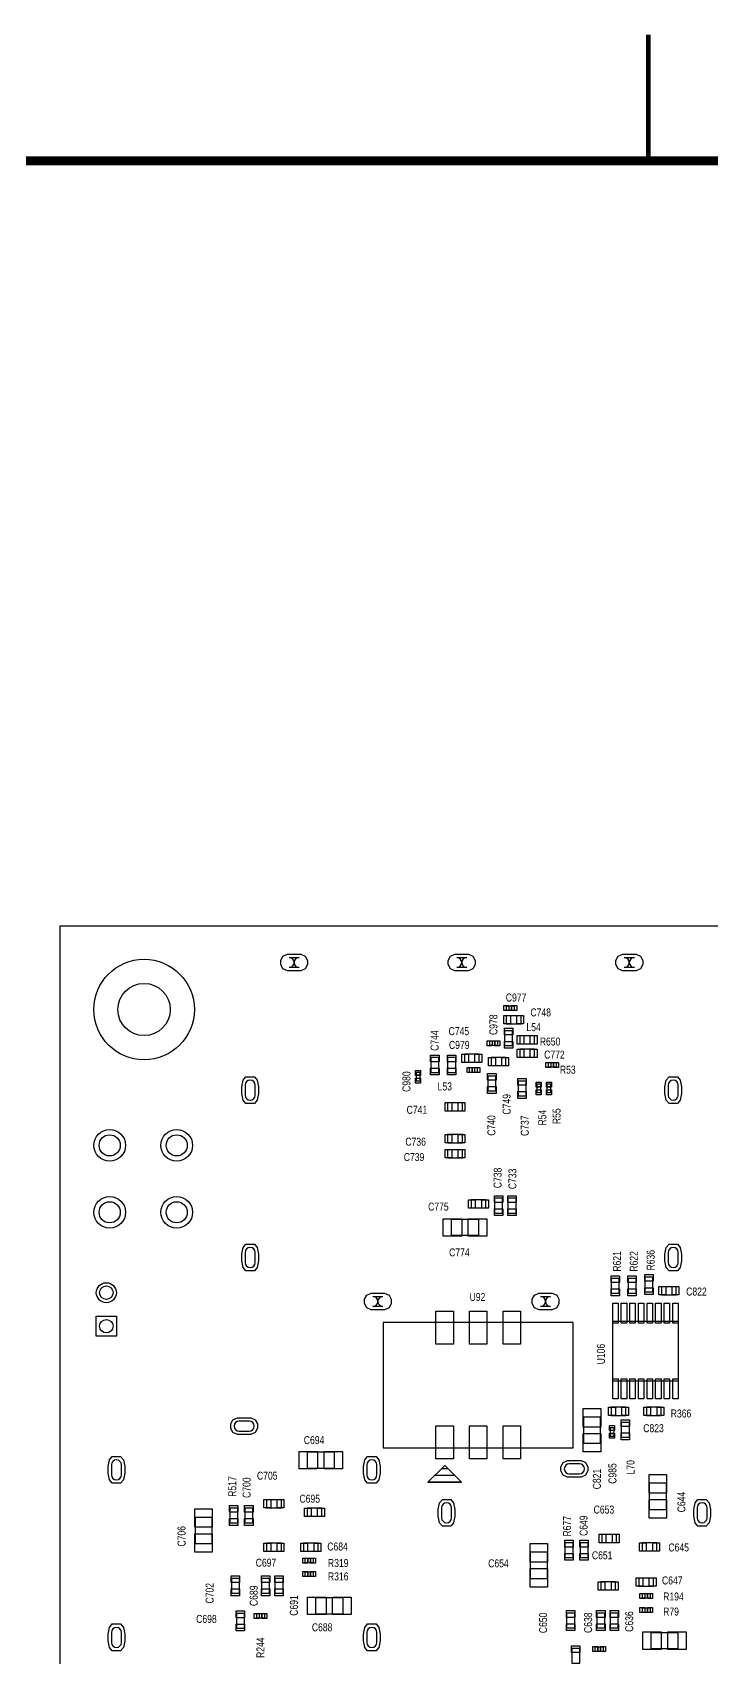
# Model space of a CAD drawing. Extents: x -13164 to 30582, y -10288 to 18382.
# Drawn here: x 2691 to 5729, y 11104 to 18382 of the extents above; entities that cross this region are included whole.
import ezdxf

# ---------------------------------------------------------------- set-up
doc = ezdxf.new("R2010")
doc.units = 0
doc.layers.add('DF_ASSEMBLY_NOTES', color=2, linetype='CONTINUOUS')
doc.layers.add('DF_OUTLINE', color=110, linetype='CONTINUOUS')

# ---------------------------------------------------------------- blocks, each defined once
blk = doc.blocks.new('FIGURE_CIRCLE')
blk.add_circle((0, 0), 0.5)
blk = doc.blocks.new('FIGURE_SQUARE')
blk.add_lwpolyline([(-0.5, -0.5), (-0.5, 0.5), (0.5, 0.5), (0.5, -0.5)], close=True)
blk = doc.blocks.new('FIGURE_OBLONG')
blk.add_lwpolyline([(-0.5, -0.125), (-0.5, 0.125), (-0.416, 0.375), (-0.25, 0.5), (0.25, 0.5), (0.416, 0.375), (0.5, 0.125), (0.5, -0.125), (0.416, -0.375), (0.25, -0.5), (-0.25, -0.5), (-0.416, -0.375)], close=True)

msp = doc.modelspace()

# ---------------------------------------------------------------- linework, layer by layer
at = {"layer": 'DF_ASSEMBLY_NOTES'}
for points in [[(14626.018, 14381.536), (14626.018, -3335), (2815, -3335), (2815, 14381.536), (14626.018, 14381.536)], [(4809.9115, 14004.268), (4847.4115, 14004.268), (4847.4115, 14022.268), (4809.9115, 14022.268), (4809.9115, 14004.268)], [(4810.6615, 13942.768), (4876.6615, 13942.768), (4876.6615, 13978.768), (4810.6615, 13978.768), (4810.6615, 13942.768)], [(4821.9115, 14004.268), (4835.4115, 14004.268), (4835.4115, 14022.268), (4821.9115, 14022.268), (4821.9115, 14004.268)], [(4803.1585, 13911.268), (4803.1585, 13845.268), (4839.1585, 13845.268), (4839.1585, 13911.268), (4803.1585, 13911.268)], [(4772.4115, 13864.768), (4734.9115, 13864.768), (4734.9115, 13846.768), (4772.4115, 13846.768), (4772.4115, 13864.768)], [(4760.4115, 13864.768), (4746.9115, 13864.768), (4746.9115, 13846.768), (4760.4115, 13846.768), (4760.4115, 13864.768)], [(4936.6615, 13888.768), (4870.6615, 13888.768), (4870.6615, 13852.768), (4936.6615, 13852.768), (4936.6615, 13888.768)], [(4870.6615, 13792.768), (4936.6615, 13792.768), (4936.6615, 13828.768), (4870.6615, 13828.768), (4870.6615, 13792.768)], [(4509.1615, 13725.268), (4509.1615, 13791.268), (4473.1615, 13791.268), (4473.1615, 13725.268), (4509.1615, 13725.268)], [(4584.1615, 13725.268), (4584.1615, 13791.268), (4548.1615, 13791.268), (4548.1615, 13725.268), (4584.1615, 13725.268)], [(4623.1645, 13770.265), (4689.1645, 13770.265), (4689.1645, 13806.265), (4623.1645, 13806.265), (4623.1645, 13770.265)], [(4809.1615, 13791.268), (4743.1615, 13791.268), (4743.1615, 13755.268), (4809.1615, 13755.268), (4809.1615, 13791.268)], [(4997.4115, 13749.268), (5034.9115, 13749.268), (5034.9115, 13767.268), (4997.4115, 13767.268), (4997.4115, 13749.268)], [(5009.4115, 13749.268), (5022.9115, 13749.268), (5022.9115, 13767.268), (5009.4115, 13767.268), (5009.4115, 13749.268)], [(4407.1615, 13724.518), (4407.1615, 13687.018), (4425.1615, 13687.018), (4425.1615, 13724.518), (4407.1615, 13724.518)], [(4407.1615, 13712.518), (4407.1615, 13699.018), (4425.1615, 13699.018), (4425.1615, 13712.518), (4407.1615, 13712.518)], [(4644.9115, 13726.768), (4682.4115, 13726.768), (4682.4115, 13744.768), (4644.9115, 13744.768), (4644.9115, 13726.768)], [(4656.9115, 13726.768), (4670.4115, 13726.768), (4670.4115, 13744.768), (4656.9115, 13744.768), (4656.9115, 13726.768)], [(4728.1615, 13708.768), (4728.1615, 13642.768), (4764.1615, 13642.768), (4764.1615, 13708.768), (4728.1615, 13708.768)], [(4863.1585, 13686.268), (4863.1585, 13620.268), (4899.1585, 13620.268), (4899.1585, 13686.268), (4863.1585, 13686.268)], [(4947.1615, 13672.018), (4947.1615, 13634.518), (4965.1615, 13634.518), (4965.1615, 13672.018), (4947.1615, 13672.018)], [(4947.1615, 13660.018), (4947.1615, 13646.518), (4965.1615, 13646.518), (4965.1615, 13660.018), (4947.1615, 13660.018)], [(4992.1615, 13672.018), (4992.1615, 13634.518), (5010.1615, 13634.518), (5010.1615, 13672.018), (4992.1615, 13672.018)], [(4992.1615, 13660.018), (4992.1615, 13646.518), (5010.1615, 13646.518), (5010.1615, 13660.018), (4992.1615, 13660.018)], [(4548.1615, 13552.768), (4614.1615, 13552.768), (4614.1615, 13588.768), (4548.1615, 13588.768), (4548.1615, 13552.768)], [(4548.1615, 13410.268), (4614.1615, 13410.268), (4614.1615, 13446.268), (4548.1615, 13446.268), (4548.1615, 13410.268)], [(4548.1615, 13342.768), (4614.1615, 13342.768), (4614.1615, 13378.768), (4548.1615, 13378.768), (4548.1615, 13342.768)], [(4719.1615, 13153.768), (4653.1615, 13153.768), (4653.1615, 13117.768), (4719.1615, 13117.768), (4719.1615, 13153.768)], [(4794.1585, 13095.268), (4794.1585, 13161.268), (4758.1585, 13161.268), (4758.1585, 13095.268), (4794.1585, 13095.268)], [(4854.1615, 13095.268), (4854.1615, 13161.268), (4818.1615, 13161.268), (4818.1615, 13095.268), (4854.1615, 13095.268)], [(4686.1615, 12994.018), (4566.1615, 12994.018), (4566.1615, 13067.518), (4686.1615, 13067.518), (4686.1615, 12994.018)], [(5316.2374, 12736.5064), (5316.2374, 12802.5064), (5280.2374, 12802.5064), (5280.2374, 12736.5064), (5316.2374, 12736.5064)], [(5391.2374, 12736.5064), (5391.2374, 12802.5064), (5355.2374, 12802.5064), (5355.2374, 12736.5064), (5391.2374, 12736.5064)], [(5466.9364, 12741.7624), (5466.9364, 12807.7624), (5430.9364, 12807.7624), (5430.9364, 12741.7624), (5466.9364, 12741.7624)], [(5505.2359, 12729.0079), (5571.2359, 12729.0079), (5571.2359, 12765.0079), (5505.2359, 12765.0079), (5505.2359, 12729.0079)], [(5110.3111, 12043.9922), (5110.3111, 12605.0282), (4259.9296, 12605.0282), (4259.9296, 12043.9922), (5110.3111, 12043.9922)], [(5580.8824, 12344.1379), (5580.8824, 12609.8794), (5285.5894, 12609.8794), (5285.5894, 12344.1379), (5580.8824, 12344.1379)], [(5157.1894, 12062.2639), (5157.1894, 12182.2639), (5230.6894, 12182.2639), (5230.6894, 12062.2639), (5157.1894, 12062.2639)], [(5346.2374, 12225.0049), (5280.2374, 12225.0049), (5280.2374, 12189.0049), (5346.2374, 12189.0049), (5346.2374, 12225.0049)], [(5361.2329, 12091.5079), (5361.2329, 12157.5079), (5325.2329, 12157.5079), (5325.2329, 12091.5079), (5361.2329, 12091.5079)], [(5437.7344, 12189.0079), (5503.7344, 12189.0079), (5503.7344, 12225.0079), (5437.7344, 12225.0079), (5437.7344, 12189.0079)], [(5292.9394, 12096.0139), (5292.9394, 12133.5139), (5274.9394, 12133.5139), (5274.9394, 12096.0139), (5292.9394, 12096.0139)], [(5292.9394, 12108.0139), (5292.9394, 12121.5139), (5274.9394, 12121.5139), (5274.9394, 12108.0139), (5292.9394, 12108.0139)], [(3921.1615, 12025.018), (4041.1615, 12025.018), (4041.1615, 11951.518), (3921.1615, 11951.518), (3921.1615, 12025.018)], [(4535.1196, 11964.5102), (4460.1196, 11889.5102), (4610.1196, 11889.5102), (4535.1196, 11964.5102)], [(4549.6299, 11950), (4520.6094, 11950)], [(4609.6299, 11890), (4460.6094, 11890)], [(4579.6299, 11920), (4490.6094, 11920)], [(5451.9115, 11766.268), (5451.9115, 11886.268), (5525.4115, 11886.268), (5525.4115, 11766.268), (5451.9115, 11766.268)], [(3804.1615, 11811.268), (3738.1615, 11811.268), (3738.1615, 11775.268), (3804.1615, 11775.268), (3804.1615, 11811.268)], [(3492.9115, 11733.268), (3492.9115, 11613.268), (3419.4115, 11613.268), (3419.4115, 11733.268), (3492.9115, 11733.268)], [(3609.1615, 11707.768), (3609.1615, 11773.768), (3573.1615, 11773.768), (3573.1615, 11707.768), (3609.1615, 11707.768)], [(3640.6615, 11773.768), (3640.6615, 11707.768), (3676.6615, 11707.768), (3676.6615, 11773.768), (3640.6615, 11773.768)], [(3919.018, 11737), (3985.018, 11737), (3985.018, 11773), (3919.018, 11773), (3919.018, 11737)], [(5304.1615, 11655.268), (5238.1615, 11655.268), (5238.1615, 11619.268), (5304.1615, 11619.268), (5304.1615, 11655.268)], [(3804.1615, 11616.268), (3738.1615, 11616.268), (3738.1615, 11580.268), (3804.1615, 11580.268), (3804.1615, 11616.268)], [(3903.1585, 11580.268), (3969.1585, 11580.268), (3969.1585, 11616.268), (3903.1585, 11616.268), (3903.1585, 11580.268)], [(4992.9115, 11577.268), (4992.9115, 11457.268), (4919.4115, 11457.268), (4919.4115, 11577.268), (4992.9115, 11577.268)], [(5109.1615, 11551.768), (5109.1615, 11617.768), (5073.1615, 11617.768), (5073.1615, 11551.768), (5109.1615, 11551.768)], [(5140.6615, 11617.768), (5140.6615, 11551.768), (5176.6615, 11551.768), (5176.6615, 11617.768), (5140.6615, 11617.768)], [(5418.1615, 11581.768), (5484.1615, 11581.768), (5484.1615, 11617.768), (5418.1615, 11617.768), (5418.1615, 11581.768)], [(3909.9115, 11529.268), (3947.4115, 11529.268), (3947.4115, 11547.268), (3909.9115, 11547.268), (3909.9115, 11529.268)], [(3921.9115, 11529.268), (3935.4115, 11529.268), (3935.4115, 11547.268), (3921.9115, 11547.268), (3921.9115, 11529.268)], [(3616.6615, 11392.768), (3616.6615, 11458.768), (3580.6615, 11458.768), (3580.6615, 11392.768), (3616.6615, 11392.768)], [(3751.6615, 11392.768), (3751.6615, 11458.768), (3715.6615, 11458.768), (3715.6615, 11392.768), (3751.6615, 11392.768)], [(3811.6585, 11392.768), (3811.6585, 11458.768), (3775.6585, 11458.768), (3775.6585, 11392.768), (3811.6585, 11392.768)], [(3909.9115, 11469.268), (3947.4115, 11469.268), (3947.4115, 11487.268), (3909.9115, 11487.268), (3909.9115, 11469.268)], [(3921.9115, 11469.268), (3935.4115, 11469.268), (3935.4115, 11487.268), (3921.9115, 11487.268), (3921.9115, 11469.268)], [(5299.2867, 11443.0279), (5233.2867, 11443.0279), (5233.2867, 11407.0279), (5299.2867, 11407.0279), (5299.2867, 11443.0279)], [(5403.1585, 11424.268), (5469.1585, 11424.268), (5469.1585, 11460.268), (5403.1585, 11460.268), (5403.1585, 11424.268)], [(3958.6615, 11372.518), (4078.6615, 11372.518), (4078.6615, 11299.018), (3958.6615, 11299.018), (3958.6615, 11372.518)], [(5418.268, 11371), (5455.768, 11371), (5455.768, 11389), (5418.268, 11389), (5418.268, 11371)], [(5430.268, 11371), (5443.768, 11371), (5443.768, 11389), (5430.268, 11389), (5430.268, 11371)], [(3603.1585, 11301.271), (3603.1585, 11235.271), (3639.1585, 11235.271), (3639.1585, 11301.271), (3603.1585, 11301.271)], [(3692.4115, 11281.768), (3729.9115, 11281.768), (3729.9115, 11299.768), (3692.4115, 11299.768), (3692.4115, 11281.768)], [(3704.4115, 11281.768), (3717.9115, 11281.768), (3717.9115, 11299.768), (3704.4115, 11299.768), (3704.4115, 11281.768)], [(5116.6615, 11236.768), (5116.6615, 11302.768), (5080.6615, 11302.768), (5080.6615, 11236.768), (5116.6615, 11236.768)], [(5251.6615, 11236.768), (5251.6615, 11302.768), (5215.6615, 11302.768), (5215.6615, 11236.768), (5251.6615, 11236.768)], [(5311.6585, 11236.768), (5311.6585, 11302.768), (5275.6585, 11302.768), (5275.6585, 11236.768), (5311.6585, 11236.768)], [(5418.268, 11308), (5455.768, 11308), (5455.768, 11326), (5418.268, 11326), (5418.268, 11308)], [(5430.268, 11308), (5443.768, 11308), (5443.768, 11326), (5430.268, 11326), (5430.268, 11308)], [(5458.6615, 11216.518), (5578.6615, 11216.518), (5578.6615, 11143.018), (5458.6615, 11143.018), (5458.6615, 11216.518)], [(5103.1585, 11145.271), (5103.1585, 11079.271), (5139.1585, 11079.271), (5139.1585, 11145.271), (5103.1585, 11145.271)], [(5207.4115, 11133.268), (5244.9115, 11133.268), (5244.9115, 11151.268), (5207.4115, 11151.268), (5207.4115, 11133.268)], [(5219.4115, 11133.268), (5232.9115, 11133.268), (5232.9115, 11151.268), (5219.4115, 11151.268), (5219.4115, 11133.268)]]:
    msp.add_lwpolyline(points, dxfattribs=at)
for points in [[(3838.6615, 14239.768), (3883.6615, 14239.768, 1), (3883.6615, 14194.768), (3838.6615, 14194.768, 1), (3838.6615, 14239.768)], [(4588.6615, 14239.768), (4633.6615, 14239.768, 1), (4633.6615, 14194.768), (4588.6615, 14194.768, 1), (4588.6615, 14239.768)], [(5338.6615, 14239.768), (5383.6615, 14239.768, 1), (5383.6615, 14194.768), (5338.6615, 14194.768, 1), (5338.6615, 14239.768)], [(3687.1615, 13623.268), (3687.1615, 13668.268, 1), (3642.1615, 13668.268), (3642.1615, 13623.268, 1), (3687.1615, 13623.268)], [(5580.1615, 13623.268), (5580.1615, 13668.268, 1), (5535.1615, 13668.268), (5535.1615, 13623.268, 1), (5580.1615, 13623.268)], [(3687.1615, 12873.268), (3687.1615, 12918.268, 1), (3642.1615, 12918.268), (3642.1615, 12873.268, 1), (3687.1615, 12873.268)], [(5580.1615, 12873.268), (5580.1615, 12918.268, 1), (5535.1615, 12918.268), (5535.1615, 12873.268, 1), (5580.1615, 12873.268)], [(4213.6615, 12721.768), (4258.6615, 12721.768, 1), (4258.6615, 12676.768), (4213.6615, 12676.768, 1), (4213.6615, 12721.768)], [(4963.6615, 12721.768), (5008.6615, 12721.768, 1), (5008.6615, 12676.768), (4963.6615, 12676.768, 1), (4963.6615, 12721.768)], [(3660.1615, 12163.51), (3615.1615, 12163.51, 1), (3615.1615, 12118.51), (3660.1615, 12118.51, 1), (3660.1615, 12163.51)], [(3043.6615, 11967.01), (3043.6615, 11922.01, 1), (3088.6615, 11922.01), (3088.6615, 11967.01, 1), (3043.6615, 11967.01)], [(4186.6615, 11967.01), (4186.6615, 11922.01, 1), (4231.6615, 11922.01), (4231.6615, 11967.01, 1), (4186.6615, 11967.01)], [(5137.6615, 11971.768), (5092.6615, 11971.768, 1), (5092.6615, 11926.768), (5137.6615, 11926.768, 1), (5137.6615, 11971.768)], [(4521.1615, 11775.268), (4521.1615, 11730.268, 1), (4566.1615, 11730.268), (4566.1615, 11775.268, 1), (4521.1615, 11775.268)], [(5664.1615, 11775.268), (5664.1615, 11730.268, 1), (5709.1615, 11730.268), (5709.1615, 11775.268, 1), (5664.1615, 11775.268)], [(3043.6615, 11217.01), (3043.6615, 11172.01, 1), (3088.6615, 11172.01), (3088.6615, 11217.01, 1), (3043.6615, 11217.01)], [(4186.6615, 11217.01), (4186.6615, 11172.01, 1), (4231.6615, 11172.01), (4231.6615, 11217.01, 1), (4186.6615, 11217.01)]]:
    msp.add_lwpolyline(points, format="xyb", dxfattribs=at)
at = {"layer": 'DF_OUTLINE'}
for points, const_width in [([(5446.453, 17822.441), (5446.453, 18372.441)], 20.079), ([(-12543.311, -9692.519), (29956.689, -9692.519), (29956.689, 17807.481), (-12543.311, 17807.481), (-12543.311, -9692.519)], 40.161)]:
    msp.add_lwpolyline(points, dxfattribs=dict(at, const_width=const_width))

# ---------------------------------------------------------------- block references
at = {"layer": 'DF_ASSEMBLY_NOTES'}
for name, p, xscale, yscale in [('FIGURE_CIRCLE', (3190, 14006.536), 450, 450), ('FIGURE_OBLONG', (3861.1615, 14217.268), 120, 75), ('FIGURE_OBLONG', (4611.1615, 14217.268), 120, 75), ('FIGURE_OBLONG', (5361.1615, 14217.268), 120, 75), ('FIGURE_CIRCLE', (3190, 14006.536), 233.8635, 233.8635), ('FIGURE_SQUARE', (4814.128, 13960.768), 30.1185, 37.8015), ('FIGURE_SQUARE', (4811.4115, 14013.268), 22.4415, 22.4415), ('FIGURE_SQUARE', (4845.9115, 14013.268), 22.4415, 22.4415), ('FIGURE_SQUARE', (4873.195, 13960.768), 30.1185, 37.8015), ('FIGURE_SQUARE', (4821.1585, 13907.8015), 37.8015, 30.1185), ('FIGURE_SQUARE', (4736.4115, 13855.768), 22.4415, 22.4415), ('FIGURE_SQUARE', (4770.9115, 13855.768), 22.4415, 22.4415), ('FIGURE_SQUARE', (4821.1585, 13848.7345), 37.8015, 30.1185), ('FIGURE_SQUARE', (4874.128, 13870.768), 30.1185, 37.8015), ('FIGURE_SQUARE', (4874.128, 13810.768), 30.1185, 37.8015), ('FIGURE_SQUARE', (4933.195, 13870.768), 30.1185, 37.8015), ('FIGURE_SQUARE', (4933.195, 13810.768), 30.1185, 37.8015), ('FIGURE_SQUARE', (4491.1615, 13787.8015), 37.8015, 30.1185), ('FIGURE_SQUARE', (4566.1615, 13787.8015), 37.8015, 30.1185), ('FIGURE_SQUARE', (4626.631, 13788.265), 30.1185, 37.8015), ('FIGURE_SQUARE', (4685.698, 13788.265), 30.1185, 37.8015), ('FIGURE_SQUARE', (4746.628, 13773.268), 30.1185, 37.8015), ('FIGURE_SQUARE', (4805.695, 13773.268), 30.1185, 37.8015), ('FIGURE_SQUARE', (4998.9115, 13758.268), 22.4415, 22.4415), ('FIGURE_SQUARE', (5033.4115, 13758.268), 22.4415, 22.4415), ('FIGURE_OBLONG', (3664.6615, 13645.768), 75, 120), ('FIGURE_SQUARE', (4416.1615, 13723.018), 22.4415, 22.4415), ('FIGURE_SQUARE', (4416.1615, 13688.518), 22.4415, 22.4415), ('FIGURE_SQUARE', (4491.1615, 13728.7345), 37.8015, 30.1185), ('FIGURE_SQUARE', (4566.1615, 13728.7345), 37.8015, 30.1185), ('FIGURE_SQUARE', (4646.4115, 13735.768), 22.4415, 22.4415), ('FIGURE_SQUARE', (4680.9115, 13735.768), 22.4415, 22.4415), ('FIGURE_SQUARE', (4746.1615, 13705.3015), 37.8015, 30.1185), ('FIGURE_SQUARE', (4881.1585, 13682.8015), 37.8015, 30.1185), ('FIGURE_OBLONG', (5557.6615, 13645.768), 75, 120), ('FIGURE_SQUARE', (4746.1615, 13646.2345), 37.8015, 30.1185), ('FIGURE_SQUARE', (4881.1585, 13623.7345), 37.8015, 30.1185), ('FIGURE_SQUARE', (4956.1615, 13670.518), 22.4415, 22.4415), ('FIGURE_SQUARE', (4956.1615, 13636.018), 22.4415, 22.4415), ('FIGURE_SQUARE', (5001.1615, 13670.518), 22.4415, 22.4415), ('FIGURE_SQUARE', (5001.1615, 13636.018), 22.4415, 22.4415), ('FIGURE_SQUARE', (4551.628, 13570.768), 30.1185, 37.8015), ('FIGURE_SQUARE', (4610.695, 13570.768), 30.1185, 37.8015), ('FIGURE_CIRCLE', (3036.1645, 13398.268), 142.323, 142.323), ('FIGURE_CIRCLE', (3336.1645, 13398.268), 142.323, 142.323), ('FIGURE_CIRCLE', (3036.1645, 13398.268), 94.482, 94.482), ('FIGURE_CIRCLE', (3336.1645, 13398.268), 94.482, 94.482), ('FIGURE_SQUARE', (4551.628, 13428.268), 30.1185, 37.8015), ('FIGURE_SQUARE', (4610.695, 13428.268), 30.1185, 37.8015), ('FIGURE_SQUARE', (4551.628, 13360.768), 30.1185, 37.8015), ('FIGURE_SQUARE', (4610.695, 13360.768), 30.1185, 37.8015), ('FIGURE_CIRCLE', (3036.1645, 13098.268), 142.323, 142.323), ('FIGURE_CIRCLE', (3036.1645, 13098.268), 94.482, 94.482), ('FIGURE_CIRCLE', (3336.1645, 13098.268), 142.323, 142.323), ('FIGURE_CIRCLE', (3336.1645, 13098.268), 94.482, 94.482), ('FIGURE_SQUARE', (4656.628, 13135.768), 30.1185, 37.8015), ('FIGURE_SQUARE', (4715.695, 13135.768), 30.1185, 37.8015), ('FIGURE_SQUARE', (4776.1585, 13157.8015), 37.8015, 30.1185), ('FIGURE_SQUARE', (4776.1585, 13098.7345), 37.8015, 30.1185), ('FIGURE_SQUARE', (4836.1615, 13157.8015), 37.8015, 30.1185), ('FIGURE_SQUARE', (4836.1615, 13098.7345), 37.8015, 30.1185), ('FIGURE_SQUARE', (4570.2835, 13030.768), 82.677, 77.9535), ('FIGURE_SQUARE', (4682.0395, 13030.768), 82.677, 77.9535), ('FIGURE_OBLONG', (3664.6615, 12895.768), 75, 120), ('FIGURE_OBLONG', (5557.6615, 12895.768), 75, 120), ('FIGURE_SQUARE', (5298.2374, 12799.0399), 37.8015, 30.1185), ('FIGURE_SQUARE', (5373.2374, 12799.0399), 37.8015, 30.1185), ('FIGURE_SQUARE', (5448.9364, 12804.2959), 37.8015, 30.1185), ('FIGURE_CIRCLE', (3021.1615, 12738.268), 89.7585, 89.7585), ('FIGURE_CIRCLE', (3021.1615, 12738.268), 60.2415, 60.2415), ('FIGURE_OBLONG', (4236.1615, 12699.268), 120, 75), ('FIGURE_OBLONG', (4986.1615, 12699.268), 120, 75), ('FIGURE_SQUARE', (5298.2374, 12739.9729), 37.8015, 30.1185), ('FIGURE_SQUARE', (5373.2374, 12739.9729), 37.8015, 30.1185), ('FIGURE_SQUARE', (5448.9364, 12745.2289), 37.8015, 30.1185), ('FIGURE_SQUARE', (5508.7024, 12747.0079), 30.1185, 37.8015), ('FIGURE_SQUARE', (5567.7694, 12747.0079), 30.1185, 37.8015), ('FIGURE_SQUARE', (5298.8764, 12646.7884), 24.213, 89.7585), ('FIGURE_SQUARE', (5337.2629, 12646.7884), 24.213, 89.7585), ('FIGURE_SQUARE', (5375.6479, 12646.7884), 24.213, 89.7585), ('FIGURE_SQUARE', (5414.0344, 12646.7884), 24.213, 89.7585), ('FIGURE_SQUARE', (5452.4314, 12646.7884), 24.213, 89.7585), ('FIGURE_SQUARE', (5490.8179, 12646.7884), 24.213, 89.7585), ('FIGURE_SQUARE', (5529.2029, 12646.7884), 24.213, 89.7585), ('FIGURE_SQUARE', (5567.5894, 12646.7884), 24.213, 89.7585), ('FIGURE_SQUARE', (3021.1615, 12588.268), 89.7585, 89.7585), ('FIGURE_CIRCLE', (3021.1615, 12588.268), 60.2415, 60.2415), ('FIGURE_SQUARE', (4535.1196, 12581.4002), 77.9535, 148.2285), ('FIGURE_SQUARE', (4685.1196, 12581.4002), 77.9535, 148.2285), ('FIGURE_SQUARE', (4835.1196, 12581.4002), 77.9535, 148.2285), ('FIGURE_SQUARE', (5298.8764, 12307.2214), 24.213, 89.7585), ('FIGURE_SQUARE', (5337.2629, 12307.2214), 24.213, 89.7585), ('FIGURE_SQUARE', (5375.6479, 12307.2214), 24.213, 89.7585), ('FIGURE_SQUARE', (5414.0344, 12307.2214), 24.213, 89.7585), ('FIGURE_SQUARE', (5452.4314, 12307.2214), 24.213, 89.7585), ('FIGURE_SQUARE', (5490.8179, 12307.2214), 24.213, 89.7585), ('FIGURE_SQUARE', (5529.2029, 12307.2214), 24.213, 89.7585), ('FIGURE_SQUARE', (5567.5894, 12307.2214), 24.213, 89.7585), ('FIGURE_OBLONG', (3637.6615, 12141.01), 120, 75), ('FIGURE_SQUARE', (5193.9394, 12178.1419), 77.9535, 82.677), ('FIGURE_SQUARE', (5283.7039, 12207.0049), 30.1185, 37.8015), ('FIGURE_SQUARE', (5343.2329, 12154.0414), 37.8015, 30.1185), ('FIGURE_SQUARE', (5342.7709, 12207.0049), 30.1185, 37.8015), ('FIGURE_SQUARE', (5441.2009, 12207.0079), 30.1185, 37.8015), ('FIGURE_SQUARE', (5500.2679, 12207.0079), 30.1185, 37.8015), ('FIGURE_SQUARE', (4535.1196, 12067.6202), 77.9535, 148.2285), ('FIGURE_SQUARE', (4685.1196, 12067.6202), 77.9535, 148.2285), ('FIGURE_SQUARE', (4835.1196, 12067.6202), 77.9535, 148.2285), ('FIGURE_SQUARE', (5193.9394, 12066.3859), 77.9535, 82.677), ('FIGURE_SQUARE', (5283.9394, 12132.0139), 22.4415, 22.4415), ('FIGURE_SQUARE', (5283.9394, 12097.5139), 22.4415, 22.4415), ('FIGURE_SQUARE', (5343.2329, 12094.9744), 37.8015, 30.1185), ('FIGURE_SQUARE', (3925.2835, 11988.268), 82.677, 77.9535), ('FIGURE_SQUARE', (4037.0395, 11988.268), 82.677, 77.9535), ('FIGURE_OBLONG', (3066.1615, 11944.51), 75, 120), ('FIGURE_OBLONG', (4209.1615, 11944.51), 75, 120), ('FIGURE_OBLONG', (5115.1615, 11949.268), 120, 75), ('FIGURE_SQUARE', (5488.6615, 11882.146), 77.9535, 82.677), ('FIGURE_SQUARE', (3741.628, 11793.268), 30.1185, 37.8015), ('FIGURE_SQUARE', (3800.695, 11793.268), 30.1185, 37.8015), ('FIGURE_OBLONG', (4543.6615, 11752.768), 75, 120), ('FIGURE_SQUARE', (5488.6615, 11770.39), 77.9535, 82.677), ('FIGURE_OBLONG', (5686.6615, 11752.768), 75, 120), ('FIGURE_SQUARE', (3456.1615, 11729.146), 77.9535, 82.677), ('FIGURE_SQUARE', (3591.1615, 11770.3015), 37.8015, 30.1185), ('FIGURE_SQUARE', (3591.1615, 11711.2345), 37.8015, 30.1185), ('FIGURE_SQUARE', (3658.6615, 11770.3015), 37.8015, 30.1185), ('FIGURE_SQUARE', (3658.6615, 11711.2345), 37.8015, 30.1185), ('FIGURE_SQUARE', (3922.4845, 11755), 30.1185, 37.8015), ('FIGURE_SQUARE', (3981.5515, 11755), 30.1185, 37.8015), ('FIGURE_SQUARE', (3456.1615, 11617.39), 77.9535, 82.677), ('FIGURE_SQUARE', (5241.628, 11637.268), 30.1185, 37.8015), ('FIGURE_SQUARE', (5300.695, 11637.268), 30.1185, 37.8015), ('FIGURE_SQUARE', (3741.628, 11598.268), 30.1185, 37.8015), ('FIGURE_SQUARE', (3800.695, 11598.268), 30.1185, 37.8015), ('FIGURE_SQUARE', (3906.625, 11598.268), 30.1185, 37.8015), ('FIGURE_SQUARE', (3965.692, 11598.268), 30.1185, 37.8015), ('FIGURE_SQUARE', (4956.1615, 11573.146), 77.9535, 82.677), ('FIGURE_SQUARE', (5091.1615, 11614.3015), 37.8015, 30.1185), ('FIGURE_SQUARE', (5158.6615, 11614.3015), 37.8015, 30.1185), ('FIGURE_SQUARE', (5421.628, 11599.768), 30.1185, 37.8015), ('FIGURE_SQUARE', (5480.695, 11599.768), 30.1185, 37.8015), ('FIGURE_SQUARE', (3911.4115, 11538.268), 22.4415, 22.4415), ('FIGURE_SQUARE', (3945.9115, 11538.268), 22.4415, 22.4415), ('FIGURE_SQUARE', (4956.1615, 11461.39), 77.9535, 82.677), ('FIGURE_SQUARE', (5091.1615, 11555.2345), 37.8015, 30.1185), ('FIGURE_SQUARE', (5158.6615, 11555.2345), 37.8015, 30.1185), ('FIGURE_SQUARE', (3598.6615, 11455.3015), 37.8015, 30.1185), ('FIGURE_SQUARE', (3733.6615, 11455.3015), 37.8015, 30.1185), ('FIGURE_SQUARE', (3793.6585, 11455.3015), 37.8015, 30.1185), ('FIGURE_SQUARE', (3911.4115, 11478.268), 22.4415, 22.4415), ('FIGURE_SQUARE', (3945.9115, 11478.268), 22.4415, 22.4415), ('FIGURE_SQUARE', (5236.7532, 11425.0279), 30.1185, 37.8015), ('FIGURE_SQUARE', (5295.8202, 11425.0279), 30.1185, 37.8015), ('FIGURE_SQUARE', (5406.625, 11442.268), 30.1185, 37.8015), ('FIGURE_SQUARE', (5465.692, 11442.268), 30.1185, 37.8015), ('FIGURE_SQUARE', (3598.6615, 11396.2345), 37.8015, 30.1185), ('FIGURE_SQUARE', (3733.6615, 11396.2345), 37.8015, 30.1185), ('FIGURE_SQUARE', (3793.6585, 11396.2345), 37.8015, 30.1185), ('FIGURE_SQUARE', (3962.7835, 11335.768), 82.677, 77.9535), ('FIGURE_SQUARE', (4074.5395, 11335.768), 82.677, 77.9535), ('FIGURE_SQUARE', (5419.768, 11380), 22.4415, 22.4415), ('FIGURE_SQUARE', (5454.268, 11380), 22.4415, 22.4415), ('FIGURE_SQUARE', (3621.1585, 11297.8045), 37.8015, 30.1185), ('FIGURE_SQUARE', (3693.9115, 11290.768), 22.4415, 22.4415), ('FIGURE_SQUARE', (3728.4115, 11290.768), 22.4415, 22.4415), ('FIGURE_SQUARE', (5098.6615, 11299.3015), 37.8015, 30.1185), ('FIGURE_SQUARE', (5233.6615, 11299.3015), 37.8015, 30.1185), ('FIGURE_SQUARE', (5293.6585, 11299.3015), 37.8015, 30.1185), ('FIGURE_SQUARE', (5419.768, 11317), 22.4415, 22.4415), ('FIGURE_SQUARE', (5454.268, 11317), 22.4415, 22.4415), ('FIGURE_OBLONG', (3066.1615, 11194.51), 75, 120), ('FIGURE_SQUARE', (3621.1585, 11238.7375), 37.8015, 30.1185), ('FIGURE_OBLONG', (4209.1615, 11194.51), 75, 120), ('FIGURE_SQUARE', (5098.6615, 11240.2345), 37.8015, 30.1185), ('FIGURE_SQUARE', (5233.6615, 11240.2345), 37.8015, 30.1185), ('FIGURE_SQUARE', (5293.6585, 11240.2345), 37.8015, 30.1185), ('FIGURE_SQUARE', (5462.7835, 11179.768), 82.677, 77.9535), ('FIGURE_SQUARE', (5574.5395, 11179.768), 82.677, 77.9535), ('FIGURE_SQUARE', (5121.1585, 11141.8045), 37.8015, 30.1185), ('FIGURE_SQUARE', (5208.9115, 11142.268), 22.4415, 22.4415), ('FIGURE_SQUARE', (5243.4115, 11142.268), 22.4415, 22.4415)]:
    msp.add_blockref(name, p, dxfattribs=dict(at, xscale=xscale, yscale=yscale))

# ---------------------------------------------------------------- texts
at = {"layer": 'DF_ASSEMBLY_NOTES', "width": 0.802099}
for s, p in [('C977', (4808.518, 14042.5)), ('C748', (4918.6615, 13975.768)), ('C745', (4552.6615, 13891.768)), ('L54', (4900.6615, 13909.768)), ('C979', (4554.1615, 13830.268)), ('R650', (4960.6615, 13845.268)), ('C772', (4980.1615, 13786.768)), ('R53', (5050.6615, 13719.268)), ('L53', (4503.5659, 13644.1381)), ('C741', (4364.7474, 13539.4901)), ('C736', (4359.1615, 13396.768)), ('C739', (4351.9333, 13328.0587)), ('C775', (4460.8525, 13105.9489)), ('C774', (4554.8221, 12900.9245)), ('U92', (4646.3854, 12701.6354)), ('C822', (5615.518, 12725.5)), ('R366', (5546.518, 12179.5)), ('C694', (3904.6615, 12060.268)), ('C823', (5423.518, 12113.5)), ('C705', (3695.0785, 11900.8984)), ('C695', (3885.3745, 11797.732)), ('C653', (5201.518, 11749)), ('C684', (4009.8588, 11583.6404)), ('C651', (5193.6432, 11544.2599)), ('C645', (5536.018, 11579.5)), ('C697', (3689.5081, 11511.061)), ('R319', (4012.6615, 11509.768)), ('C654', (4729.6615, 11508.268)), ('R316', (4012.6615, 11449.768)), ('C647', (5507.3313, 11431.5829)), ('R194', (5512.6615, 11359.768)), ('C698', (3423.1615, 11259.268)), ('R79', (5512.6615, 11292.268)), ('C688', (3940.6615, 11221.768))]:
    msp.add_text(s, height=35.831, dxfattribs=at).set_placement(p)
for s, p in [('C978', (4771.018, 13892.5)), ('C744', (4507.8373, 13821.3988)), ('C980', (4381.8327, 13637.731)), ('C749', (4830.1615, 13536.268)), ('R54', (4989.4563, 13487.1914)), ('R55', (5053.5264, 13493.5984)), ('C740', (4761.9822, 13441.2493)), ('C737', (4911.1615, 13440.268)), ('C738', (4789.7458, 13206.3254)), ('C733', (4855.9516, 13202.0542)), ('R621', (5323.7374, 12832.5064)), ('R622', (5398.7374, 12832.5064)), ('R636', (5474.4364, 12837.7624)), ('U106', (5251.8304, 12417.5161)), ('C821', (5233.768, 11857.75)), ('C985', (5303.518, 11882.5)), ('L70', (5384.518, 11924.5)), ('R517', (3602.4772, 11824.1476)), ('C700', (3666.7141, 11819.1422)), ('C644', (5612.0533, 11754.5707)), ('R677', (5100.3861, 11646.2657)), ('C649', (5174.3755, 11648.9083)), ('C706', (3375.5622, 11601.4039)), ('C702', (3501.1615, 11346.268)), ('C689', (3698.518, 11335)), ('C691', (3878.0974, 11291.4118)), ('C650', (4993.018, 11213.5)), ('C638', (5194.6615, 11214.268)), ('C636', (5378.518, 11219.5)), ('R244', (3728.518, 11102.5))]:
    msp.add_text(s, height=35.831, rotation=90, dxfattribs=at).set_placement(p)

doc.saveas('drawing.dxf')
